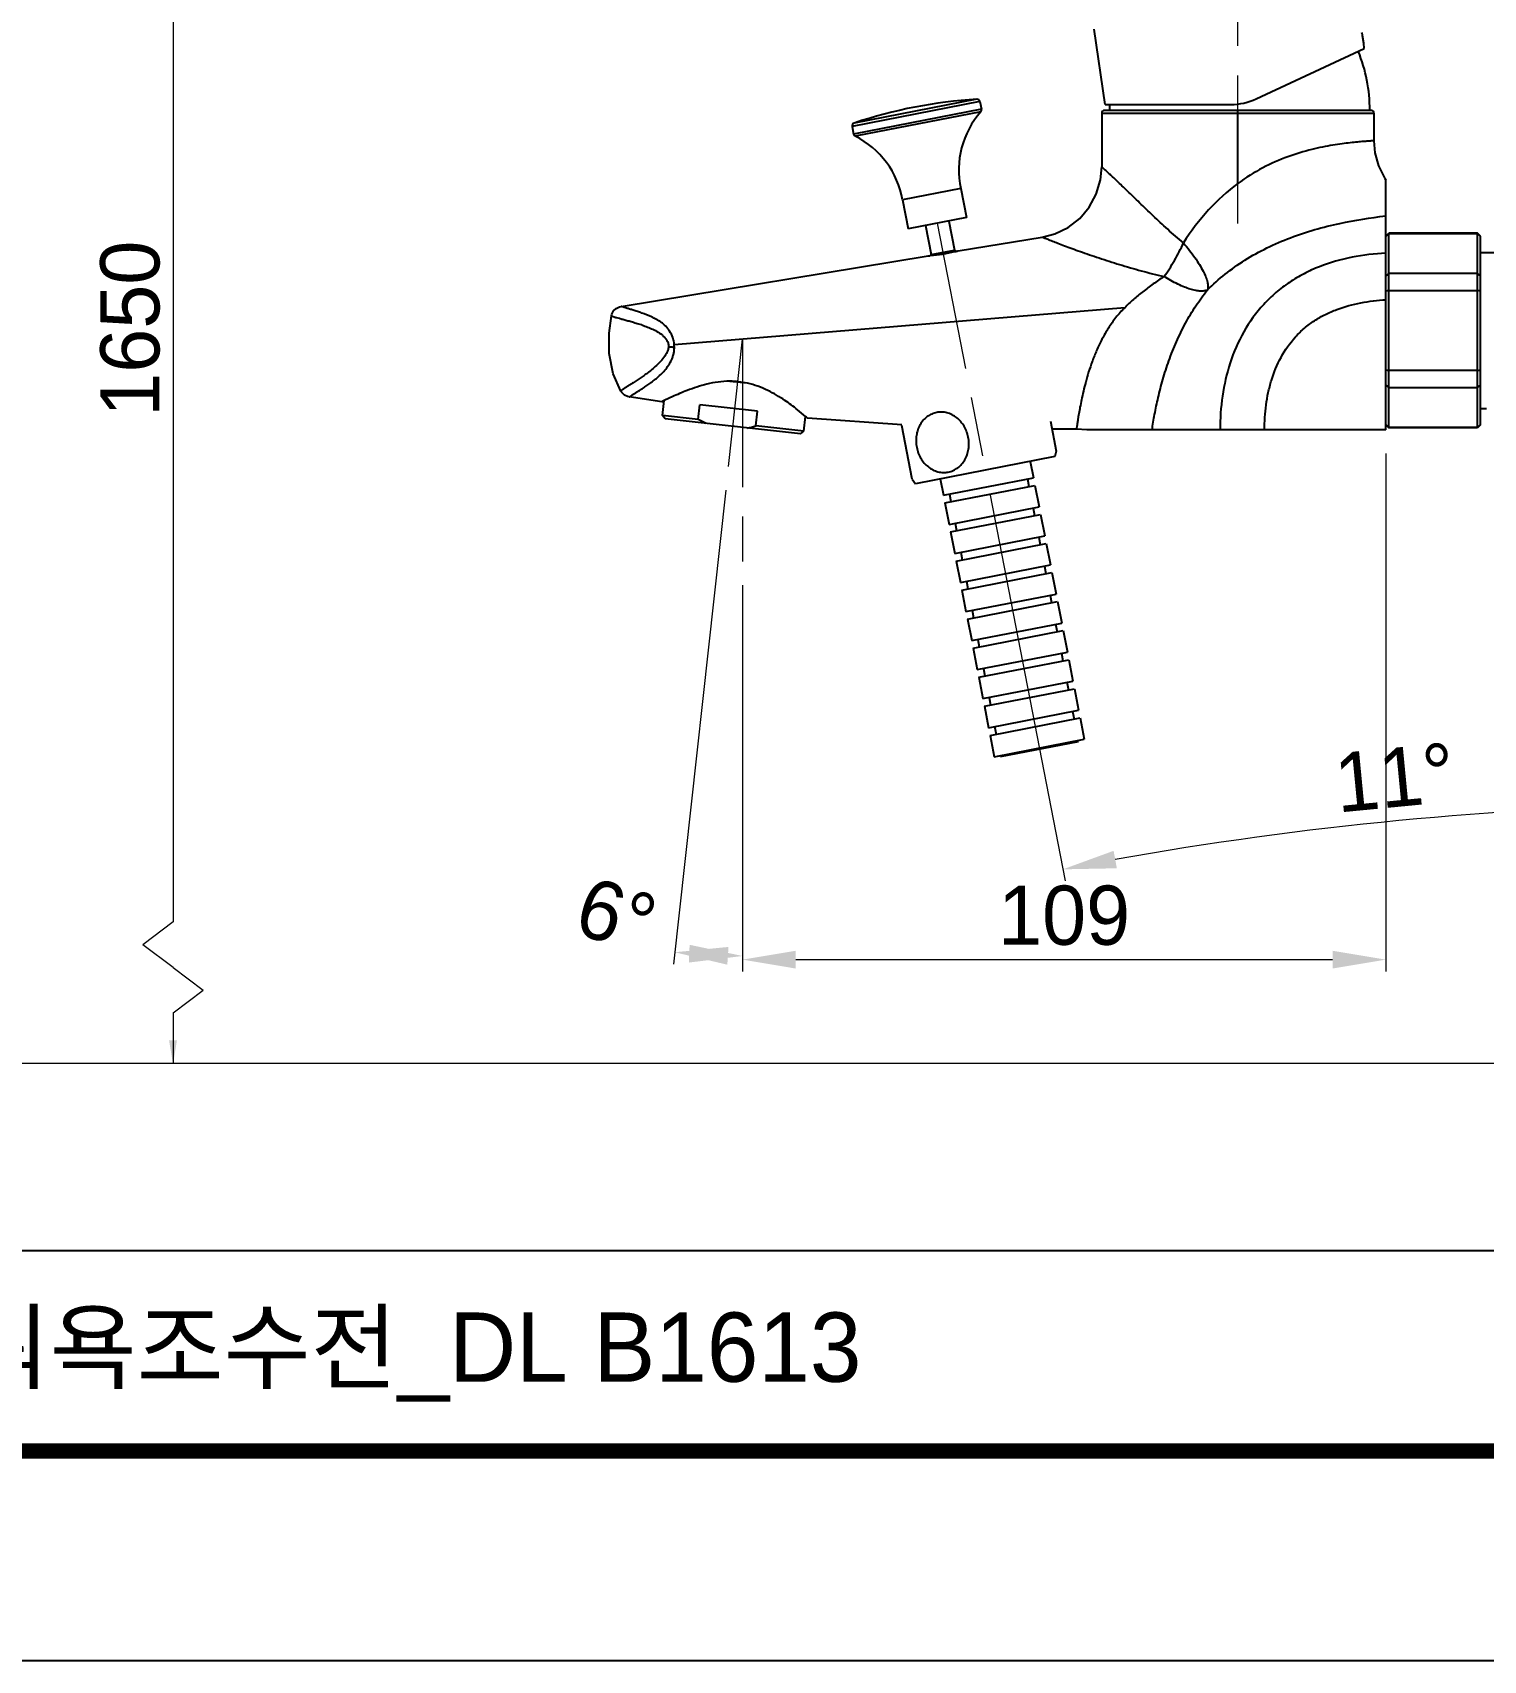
# Model space of a CAD drawing. Header units: millimetres. Extents: x 1122 to 9824, y -1894 to 216.
# Drawn here: x 9223.8 to 9469, y -610.7 to -335.6 of the extents above; entities that cross this region are included whole.
import ezdxf

# ---------------------------------------------------------------- set-up
doc = ezdxf.new("R2010")
doc.units = ezdxf.units.MM
doc.header["$LTSCALE"] = 40
doc.linetypes.add('CENTER', pattern=[2.25, 1.25, -0.25, 0.5, -0.25])
doc.linetypes.add('DLB3013-CR2S_시공도$0$CENTER2', pattern=[28.575, 19.05, -3.175, 3.175, -3.175])
doc.layers.add('DEF_LAYER_ASSEM_MEMBER', color=7, linetype='Continuous')
doc.layers.add('DEF_LAYER_ROUND_FEAT', color=7, linetype='Continuous')
doc.layers.add('DLB3013-CR2S_시공도$0$Cneter', color=1, linetype='DLB3013-CR2S_시공도$0$CENTER2', lineweight=13)
doc.layers.add('DLB3013-CR2S_시공도$0$치수선', color=7, linetype='Continuous', lineweight=20)
doc.styles.add('DLB3013-CR2S_시공도$0$Daelim Dimension', font='')
doc.styles.get('DLB3013-CR2S_시공도$0$Daelim Dimension').set_extended_font_data('나눔고딕')
doc.dimstyles.new('DLB3013-CR2S_시공도$0$DEFAULT', dxfattribs={"dimscale": 2, "dimtxt": 2, "dimasz": 2, "dimexe": 0, "dimexo": 2, "dimgap": 1, "dimtad": 1, "dimdec": 1, "dimzin": 9, "dimdsep": 46, "dimtxsty": 'DLB3013-CR2S_시공도$0$Daelim Dimension', "dimcen": 0.5, "dimclrd": 252, "dimclre": 252, "dimclrt": 3, "dimadec": 1, "dimazin": 0, "dimtfac": 1, "dimtdec": 1, "dimtix": 1, "dimtmove": 0, "dimatfit": 3, "dimfxl": 1, "dimtolj": 1, "dimtzin": 1, "dimlwd": 9, "dimlwe": 9, "dimarcsym": 0})

# ---------------------------------------------------------------- blocks, each defined once
blk = doc.blocks.new('*D7')
at = {"color": 5, "lineweight": 9, "ltscale": 0.5, "transparency": 16777216}
blk.add_line((9385.58, -413.47), (9398.31, -478.95), dxfattribs=at)
blk.add_arc((9512, -1063.82), 597.82, 90.86258, 100.13742, dxfattribs=at)
at = {"color": 5, "ltscale": 0.5, "transparency": 16777216}
for points in [[(9502.98, -464.57), (9503.01, -467.57), (9512, -466.01)], [(9407.05, -476.81), (9406.5, -473.86), (9397.93, -476.99)]]:
    blk.add_solid(points, dxfattribs=at)
at = {"layer": 'Defpoints', "color": 0, "ltscale": 0.5, "transparency": 16777216}
for p in [(9512, -38.12), (9376.71, -367.83), (9384.82, -409.54), (9473.76, -467.23), (9512, -509.8)]:
    blk.add_point(p, dxfattribs=at)
at = {"color": 7, "ltscale": 0.5, "transparency": 16777216, "insert": (9453.99, -461.46), "char_height": 10, "attachment_point": 5, "rotation": 5.5, "style": 'DLB3013-CR2S_시공도$0$Daelim Dimension'}
blk.add_mtext('\\A1;11%%D', dxfattribs=at)
blk = doc.blocks.new('*D9')
at = {"color": 5, "lineweight": 9, "ltscale": 0.5, "transparency": 16777216}
for p, q in [((9452.5, -406.75), (9452.5, -494.25)), ((9343.79, -428.98), (9343.79, -494.25)), ((9352.79, -492.25), (9443.5, -492.25))]:
    blk.add_line(p, q, dxfattribs=at)
at = {"color": 5, "ltscale": 0.5, "transparency": 16777216}
for points in [[(9352.79, -490.75), (9352.79, -493.75), (9343.79, -492.25)], [(9443.5, -490.75), (9443.5, -493.75), (9452.5, -492.25)]]:
    blk.add_solid(points, dxfattribs=at)
at = {"layer": 'Defpoints', "color": 0, "ltscale": 0.5, "transparency": 16777216}
for p in [(9452.5, -402.75), (9343.79, -424.98), (9452.5, -492.25)]:
    blk.add_point(p, dxfattribs=at)
at = {"color": 7, "ltscale": 0.5, "transparency": 16777216, "insert": (9398.14, -484.81), "char_height": 10, "attachment_point": 5, "style": 'DLB3013-CR2S_시공도$0$Daelim Dimension'}
blk.add_mtext('\\A1;109', dxfattribs=at)

msp = doc.modelspace()

# ---------------------------------------------------------------- linework, layer by layer
at = {"color": 5, "lineweight": 9, "ltscale": 0.5}
for p, q in [((9247.57, -268.66), (9247.57, -485.88)), ((9340.97, -412.91), (9332.13, -492.99)), ((9343.79, -428.98), (9343.79, -493.63)), ((9247.57, -485.88), (9242.46, -489.72)), ((9247.57, -493.55), (9242.46, -489.72)), ((9247.57, -493.55), (9252.67, -497.39)), ((9247.57, -501.23), (9252.67, -497.39)), ((9247.57, -501.23), (9247.57, -509.8)), ((9247.57, -501.23), (9247.57, -505.9))]:
    msp.add_line(p, q, dxfattribs=at)
at = {"color": 7, "linetype": 'Continuous'}
for p, q in [((9405.07, -347.75), (9403.22, -335.01)), ((9430.58, -346.81), (9448.85, -338.29)), ((9383.92, -347.27), (9384.17, -348.56)), ((9404.5, -349.25), (9404.5, -358.32)), ((9404.5, -349.25), (9450.5, -349.25)), ((9450, -348.75), (9404.99, -348.75)), ((9405.07, -347.75), (9426.35, -347.75)), ((9427.5, -361.12), (9427.5, -348.75)), ((9450, -348.75), (9449.8, -348.75)), ((9450.5, -349.25), (9450.5, -353.9)), ((9362.32, -351.47), (9362.57, -352.76)), ((9380.66, -361.97), (9370.85, -363.87)), ((9380.66, -361.97), (9381.62, -366.87)), ((9452.5, -402.75), (9452.5, -360.52)), ((9370.85, -363.87), (9371.8, -368.78)), ((9381.62, -366.87), (9371.8, -368.78)), ((9380.21, -372.5), (9394.44, -370.16)), ((9452.5, -370), (9453, -369.5)), ((9452.5, -370.07), (9453, -369.58)), ((9453, -402.4), (9453, -369.5)), ((9468, -369.5), (9453, -369.5)), ((9453, -369.58), (9468, -369.58)), ((9468, -402.4), (9468, -369.5)), ((9468.5, -370), (9468, -369.5)), ((9468, -369.58), (9468.5, -370.07)), ((9468.5, -401.9), (9468.5, -370)), ((9323.29, -381.87), (9375.18, -373.33)), ((9379.69, -372.62), (9379.73, -372.61)), ((9468.5, -372.75), (9483.52, -372.75)), ((9453, -376.33), (9452.5, -376.71)), ((9468, -376.33), (9453, -376.33)), ((9468.5, -376.71), (9468, -376.33)), ((9453, -379.19), (9468, -379.19)), ((9408.38, -382.1), (9332.26, -388.34)), ((9468, -392.7), (9453, -392.7)), ((9452.5, -395.18), (9453, -395.56)), ((9453, -395.56), (9468, -395.56)), ((9468, -395.56), (9468.5, -395.18)), ((9330.15, -397.99), (9324.67, -397.18)), ((9330.42, -397.85), (9330.15, -397.99)), ((9330.15, -397.99), (9330.33, -397.9)), ((9354.76, -400.75), (9354.79, -400.77)), ((9370.69, -401.87), (9354.79, -400.77)), ((9395.84, -401.28), (9396.82, -406.32)), ((9468.5, -399.15), (9469.5, -399.15)), ((9372.48, -411.05), (9370.71, -401.97)), ((9400.22, -402.62), (9396.1, -402.61)), ((9401.96, -402.75), (9400.22, -402.62)), ((9452.5, -402.75), (9401.97, -402.75)), ((9453, -402.31), (9452.5, -401.83)), ((9452.5, -401.9), (9453, -402.4)), ((9468, -402.31), (9453, -402.31)), ((9468, -402.4), (9453, -402.4)), ((9468.5, -401.83), (9468, -402.31)), ((9468.5, -401.9), (9468, -402.4)), ((9396.82, -406.32), (9396.59, -407.25)), ((9396.59, -407.25), (9373.04, -411.83)), ((9392.42, -408.06), (9392.96, -410.83)), ((9372.48, -411.05), (9373.04, -411.83)), ((9377.21, -411.02), (9377.75, -413.79)), ((9377.75, -413.79), (9392.96, -410.83)), ((9378, -415.08), (9393.21, -412.12)), ((9391.94, -411.03), (9392.19, -412.32)), ((9393.21, -412.12), (9393.92, -415.74)), ((9378, -415.08), (9378.7, -418.7)), ((9378.77, -413.59), (9379.02, -414.88)), ((9378.7, -418.7), (9393.92, -415.74)), ((9378.95, -419.99), (9394.17, -417.03)), ((9392.89, -415.94), (9393.15, -417.23)), ((9394.17, -417.03), (9394.87, -420.65)), ((9378.95, -419.99), (9379.65, -423.61)), ((9379.65, -423.61), (9394.87, -420.65)), ((9379.72, -418.5), (9379.97, -419.79)), ((9379.91, -424.9), (9395.12, -421.94)), ((9380.68, -423.41), (9380.93, -424.7)), ((9393.85, -420.85), (9394.1, -422.14)), ((9395.12, -421.94), (9395.82, -425.56)), ((9379.91, -424.9), (9380.61, -428.51)), ((9380.61, -428.51), (9395.82, -425.56)), ((9394.8, -425.76), (9395.05, -427.05)), ((9380.86, -429.8), (9396.07, -426.85)), ((9381.63, -428.32), (9381.88, -429.61)), ((9396.07, -426.85), (9396.78, -430.47)), ((9380.86, -429.8), (9381.56, -433.42)), ((9381.56, -433.42), (9396.78, -430.47)), ((9381.81, -434.71), (9397.03, -431.76)), ((9395.76, -430.66), (9396.01, -431.95)), ((9397.03, -431.76), (9397.73, -435.37)), ((9382.58, -433.22), (9382.83, -434.51)), ((9381.81, -434.71), (9382.52, -438.33)), ((9382.52, -438.33), (9397.73, -435.37)), ((9382.77, -439.62), (9397.98, -436.66)), ((9396.71, -435.57), (9396.96, -436.86)), ((9397.98, -436.66), (9398.69, -440.28)), ((9382.77, -439.62), (9383.47, -443.24)), ((9383.54, -438.13), (9383.79, -439.42)), ((9383.47, -443.24), (9398.69, -440.28)), ((9383.72, -444.53), (9398.94, -441.57)), ((9397.67, -440.48), (9397.92, -441.77)), ((9398.94, -441.57), (9399.64, -445.19)), ((9383.72, -444.53), (9384.42, -448.15)), ((9384.42, -448.15), (9399.64, -445.19)), ((9384.49, -443.04), (9384.74, -444.33)), ((9398.62, -445.39), (9398.87, -446.68)), ((9384.68, -449.44), (9399.89, -446.48)), ((9385.45, -447.95), (9385.7, -449.24)), ((9399.89, -446.48), (9400.59, -450.1)), ((9384.68, -449.44), (9385.38, -453.06)), ((9385.38, -453.06), (9400.59, -450.1)), ((9399.57, -450.3), (9399.82, -451.59)), ((9385.63, -454.35), (9400.84, -451.39)), ((9386.4, -452.86), (9386.65, -454.15)), ((9400.84, -451.39), (9401.55, -455.01)), ((9385.63, -454.35), (9386.33, -457.96)), ((9386.33, -457.96), (9401.55, -455.01)), ((9387.39, -457.94), (9400.56, -455.38)), ((9400.53, -455.2), (9400.56, -455.38)), ((9387.35, -457.77), (9387.39, -457.94))]:
    msp.add_line(p, q, dxfattribs=at)
at = {"color": 5}
msp.add_line((8713.27, -541.38), (9621.86, -541.38), dxfattribs=at)
at = {"ltscale": 0.5}
msp.add_lwpolyline([(8695.12, -610.65), (9823.52, -610.65), (9823.52, 216.15), (8695.12, 216.15)], close=True, dxfattribs=at)
at = {"color": 5, "linetype": 'ByBlock', "lineweight": 200, "const_width": 2.6}
msp.add_lwpolyline([(8713.27, -575.25), (9805.27, -575.25), (9805.27, 196.95), (8713.27, 196.95)], close=True, dxfattribs=at)
at = {"color": 7, "linetype": 'Continuous'}
for points in [[(9450.5, -353.89), (9450.67, -355.9), (9451.28, -358.15), (9452.33, -360.26), (9452.5, -360.52)], [(9394.44, -370.15), (9396.56, -369.61), (9398.8, -368.52), (9400.78, -367), (9402.4, -365.09), (9403.58, -362.9), (9404.29, -360.51), (9404.5, -358.31)], [(9321.65, -383.49), (9321.73, -383.18), (9322.02, -382.64), (9322.46, -382.22), (9323, -381.94), (9323.29, -381.87)], [(9323.23, -396.17), (9321.94, -393.26), (9321.29, -389.85), (9321.29, -386.39), (9321.65, -383.49)], [(9324.67, -397.18), (9324.39, -397.12), (9323.84, -396.85), (9323.4, -396.43), (9323.23, -396.17)]]:
    msp.add_lwpolyline(points, dxfattribs=at)
for centre, radius, start, end in [((9423.3, -348.75), 26.5, 0, 22.1339), ((9388.16, -426.73), 80, 93.4105, 108.5895), ((9395.34, -358.87), 15, 138.7908, 191.9119), ((9404.99, -349.25), 0.5, 90.0589, 180.0338), ((9432.3, -348.75), 26.5, 177.8336, 180), ((9426.35, -337.75), 10, 270, 295), ((9450, -349.25), 0.5, 359.9743, 89.9247), ((9356.08, -366.5), 15, 10.0881, 63.2092), ((9372.09, -338.87), 34.6, 275.6913, 282.6929), ((9485.14, -528.92), 153.13, 102.1178, 102.3093), ((9435.85, -528.92), 153.13, 77.6907, 77.8822), ((9326.53, -388.81), 5.75, 0.5139, 4.6836), ((9485.14, -242.98), 153.13, 257.6907, 257.8822), ((9435.85, -242.98), 153.13, 282.1178, 282.3093), ((9341.66, -408.03), 13.51, 77.335, 90.0129)]:
    msp.add_arc(centre, radius, start, end, dxfattribs=at)
for points, knots in [([(9448.85, -338.29), (9448.85, -338.1), (9448.81, -337.67), (9448.72, -337.02), (9448.61, -336.32), (9448.52, -335.84), (9448.47, -335.61)], [0, 0, 0, 0, 0.215863, 0.466781, 0.730963, 1, 1, 1, 1]), ([(9450.5, -353.89), (9450.49, -353.89), (9450.48, -353.89), (9450.46, -353.89), (9450.43, -353.89), (9450.35, -353.9), (9450.22, -353.91), (9450.02, -353.92), (9449.76, -353.94), (9449.45, -353.96), (9449.09, -353.99), (9448.49, -354.03), (9447.62, -354.11), (9446.42, -354.23), (9445.04, -354.4), (9443.49, -354.64), (9441.77, -354.95), (9439.22, -355.52), (9435.79, -356.55), (9431.56, -358.41), (9428.83, -360.13), (9427.49, -361.12)], [0, 0, 0, 0, 0.000297, 0.001181, 0.00265, 0.004704, 0.01056, 0.018735, 0.02922, 0.041991, 0.057008, 0.074233, 0.115146, 0.164385, 0.221486, 0.285946, 0.357241, 0.434802, 0.60633, 0.796062, 1, 1, 1, 1]), ([(9418.3, -371.15), (9417.84, -370.77), (9416.95, -370.02), (9415.65, -368.86), (9414.4, -367.7), (9413.19, -366.56), (9412.03, -365.45), (9410.92, -364.38), (9409.87, -363.36), (9408.87, -362.4), (9407.95, -361.52), (9407.11, -360.72), (9406.47, -360.12), (9406.01, -359.69), (9405.7, -359.41), (9405.43, -359.16), (9405.19, -358.94), (9404.99, -358.75), (9404.82, -358.6), (9404.7, -358.49), (9404.62, -358.42), (9404.58, -358.39), (9404.54, -358.36), (9404.52, -358.34), (9404.51, -358.32), (9404.5, -358.32), (9404.5, -358.31)], [0, 0, 0, 0, 0.094176, 0.186636, 0.27713, 0.365274, 0.450628, 0.532665, 0.610766, 0.684227, 0.752238, 0.813903, 0.868272, 0.892414, 0.914368, 0.934019, 0.951261, 0.966, 0.978157, 0.987678, 0.991434, 0.994515, 0.996913, 0.998627, 0.999656, 1, 1, 1, 1]), ([(9427.49, -361.12), (9425.71, -362.44), (9422.32, -365.53), (9419.55, -369.18), (9418.3, -371.15)], [0, 0, 0, 0, 0.48741, 1, 1, 1, 1]), ([(9422.36, -379.1), (9423.3, -378.16), (9425.32, -376.35), (9428.69, -373.98), (9432.39, -371.92), (9437.68, -369.63), (9444.42, -367.73), (9449.89, -366.89), (9452.49, -366.59)], [0, 0, 0, 0, 0.120344, 0.243888, 0.371266, 0.501472, 0.763008, 1, 1, 1, 1]), ([(9394.44, -370.15), (9394.44, -370.16), (9394.46, -370.16), (9394.47, -370.17), (9394.51, -370.18), (9394.56, -370.2), (9394.62, -370.22), (9394.72, -370.27), (9394.89, -370.33), (9395.13, -370.43), (9395.42, -370.55), (9395.77, -370.68), (9396.33, -370.9), (9397.14, -371.22), (9398.25, -371.64), (9399.52, -372.11), (9400.92, -372.62), (9402.44, -373.15), (9404.64, -373.89), (9407.56, -374.83), (9411.21, -375.89), (9413.73, -376.53), (9415.01, -376.83)], [0, 0, 0, 0, 0.000331, 0.001327, 0.002987, 0.005312, 0.008301, 0.011956, 0.021266, 0.033237, 0.047829, 0.064986, 0.084644, 0.131064, 0.186219, 0.249046, 0.318419, 0.393193, 0.472324, 0.640324, 0.817365, 1, 1, 1, 1]), ([(9415.01, -376.83), (9415.33, -376.4), (9415.94, -375.51), (9416.8, -374.11), (9417.59, -372.66), (9418.07, -371.66), (9418.3, -371.15)], [0, 0, 0, 0, 0.243954, 0.494747, 0.748194, 1, 1, 1, 1]), ([(9418.3, -371.15), (9418.65, -371.56), (9419.32, -372.37), (9420.22, -373.59), (9420.99, -374.75), (9421.61, -375.84), (9422.07, -376.83), (9422.36, -377.71), (9422.47, -378.46), (9422.42, -378.91), (9422.36, -379.1)], [0, 0, 0, 0, 0.176471, 0.342836, 0.495832, 0.633131, 0.752668, 0.853158, 0.93507, 1, 1, 1, 1]), ([(9375.18, -373.33), (9375.18, -373.33), (9375.19, -373.32), (9375.2, -373.33), (9375.23, -373.32), (9375.27, -373.32), (9375.32, -373.31), (9375.4, -373.31), (9375.47, -373.3), (9375.52, -373.3)], [0, 0, 0, 0, 0.016046, 0.063994, 0.14357, 0.2545, 0.396395, 0.568496, 1, 1, 1, 1]), ([(9379.73, -372.61), (9379.8, -372.6), (9379.89, -372.57), (9380.01, -372.55), (9380.08, -372.53), (9380.14, -372.52), (9380.17, -372.51), (9380.19, -372.5), (9380.2, -372.5), (9380.21, -372.5), (9380.21, -372.5), (9380.21, -372.5)], [0, 0, 0, 0, 0.428898, 0.601097, 0.743537, 0.855138, 0.935349, 0.963558, 0.98377, 0.995934, 1, 1, 1, 1]), ([(9452.5, -372.89), (9450.59, -372.99), (9446.77, -373.42), (9442.14, -374.73), (9438.65, -376.3), (9436.18, -377.77), (9433.89, -379.51), (9431.13, -382.17), (9428.31, -386.08), (9426.02, -391.38), (9424.75, -397), (9424.49, -400.83), (9424.49, -402.75)], [0, 0, 0, 0, 0.12503, 0.249993, 0.312518, 0.375036, 0.437553, 0.500065, 0.624937, 0.749899, 0.874933, 1, 1, 1, 1]), ([(9415.01, -376.83), (9414.39, -377.24), (9413.19, -378.06), (9411.46, -379.36), (9409.86, -380.69), (9408.85, -381.62), (9408.38, -382.1)], [0, 0, 0, 0, 0.261843, 0.516124, 0.762156, 1, 1, 1, 1]), ([(9413, -402.75), (9413.13, -401.87), (9413.43, -400.05), (9414.03, -397.21), (9414.81, -394.18), (9415.82, -391.02), (9417.09, -387.83), (9418.6, -384.71), (9420.35, -381.78), (9421.67, -379.96), (9422.36, -379.1)], [0, 0, 0, 0, 0.103002, 0.21594, 0.338294, 0.46793, 0.602417, 0.738272, 0.871628, 1, 1, 1, 1]), ([(9422.36, -379.1), (9422.19, -379.19), (9421.79, -379.3), (9421.12, -379.31), (9420.32, -379.21), (9419.42, -378.97), (9418.41, -378.6), (9416.9, -377.93), (9415.78, -377.29), (9415.01, -376.83)], [0, 0, 0, 0, 0.070104, 0.154285, 0.255499, 0.37405, 0.509338, 0.660069, 1, 1, 1, 1]), ([(9332.26, -388.34), (9332.23, -387.92), (9332.06, -387.12), (9331.53, -386.08), (9330.86, -385.23), (9329.85, -384.36), (9328.46, -383.65), (9327.08, -383.1), (9326.05, -382.74), (9325.36, -382.52), (9324.75, -382.34), (9324.24, -382.18), (9323.88, -382.07), (9323.65, -381.99), (9323.53, -381.95), (9323.43, -381.92), (9323.36, -381.89), (9323.32, -381.88), (9323.3, -381.87), (9323.29, -381.87)], [0, 0, 0, 0, 0.106098, 0.20459, 0.295331, 0.380247, 0.541007, 0.689492, 0.757062, 0.818832, 0.873461, 0.91917, 0.95466, 0.968547, 0.979877, 0.988667, 0.994938, 0.998709, 1, 1, 1, 1]), ([(9408.38, -382.1), (9407.86, -382.62), (9406.87, -383.72), (9405.59, -385.52), (9404.53, -387.4), (9403.63, -389.28), (9402.88, -391.13), (9402.28, -392.91), (9401.79, -394.6), (9401.39, -396.17), (9401.08, -397.6), (9400.83, -398.86), (9400.66, -399.82), (9400.54, -400.49), (9400.47, -400.93), (9400.41, -401.32), (9400.36, -401.65), (9400.32, -401.94), (9400.29, -402.15), (9400.27, -402.29), (9400.25, -402.38), (9400.24, -402.45), (9400.23, -402.51), (9400.23, -402.56), (9400.22, -402.59), (9400.22, -402.6), (9400.22, -402.61), (9400.22, -402.62), (9400.22, -402.62)], [0, 0, 0, 0, 0.098992, 0.197072, 0.29389, 0.386939, 0.475687, 0.559806, 0.638397, 0.710504, 0.775601, 0.833282, 0.883101, 0.904918, 0.924592, 0.942067, 0.957305, 0.970273, 0.980937, 0.985396, 0.989267, 0.992545, 0.995228, 0.997316, 0.998807, 0.999329, 0.999702, 1, 1, 1, 1]), ([(9431.99, -402.75), (9432.01, -401.34), (9432.13, -399.22), (9432.61, -396.43), (9433.32, -393.7), (9434.65, -390.41), (9436.69, -387.49), (9438.72, -385.52), (9440.42, -384.25), (9442.26, -383.2), (9444.86, -382.08), (9448.28, -381.16), (9451.09, -380.83), (9452.5, -380.74)], [0, 0, 0, 0, 0.125002, 0.187544, 0.250085, 0.375027, 0.499908, 0.562465, 0.625011, 0.687555, 0.750088, 0.875029, 1, 1, 1, 1]), ([(9321.65, -383.49), (9321.65, -383.49), (9321.66, -383.5), (9321.66, -383.5), (9321.68, -383.5), (9321.7, -383.51), (9321.73, -383.52), (9321.79, -383.53), (9321.87, -383.56), (9321.99, -383.6), (9322.13, -383.64), (9322.31, -383.7), (9322.59, -383.78), (9323.02, -383.9), (9323.6, -384.06), (9324.27, -384.24), (9325.02, -384.45), (9325.82, -384.69), (9326.66, -384.96), (9327.54, -385.27), (9328.45, -385.64), (9329.36, -386.08), (9330.08, -386.57), (9330.61, -387.07), (9330.96, -387.52), (9331.25, -388.05), (9331.31, -388.47), (9331.3, -388.68)], [0, 0, 0, 0, 0.000299, 0.001196, 0.002692, 0.004787, 0.007481, 0.010776, 0.019168, 0.029972, 0.043211, 0.058911, 0.07709, 0.120736, 0.173618, 0.234449, 0.301897, 0.374834, 0.452296, 0.533521, 0.617952, 0.705463, 0.796745, 0.844485, 0.894044, 0.945946, 1, 1, 1, 1]), ([(9331.3, -388.68), (9331.29, -388.88), (9331.2, -389.28), (9330.88, -389.98), (9330.36, -390.75), (9329.63, -391.53), (9328.88, -392.22), (9328.13, -392.84), (9327.39, -393.4), (9326.67, -393.9), (9325.99, -394.35), (9325.36, -394.75), (9324.8, -395.11), (9324.32, -395.41), (9323.97, -395.64), (9323.74, -395.8), (9323.61, -395.9), (9323.49, -395.98), (9323.4, -396.05), (9323.33, -396.09), (9323.29, -396.12), (9323.27, -396.14), (9323.25, -396.15), (9323.24, -396.16), (9323.23, -396.17), (9323.23, -396.17), (9323.23, -396.17)], [0, 0, 0, 0, 0.05418, 0.10626, 0.205365, 0.299519, 0.3897, 0.476107, 0.55847, 0.636304, 0.708894, 0.775356, 0.834653, 0.885659, 0.927363, 0.944563, 0.959378, 0.97185, 0.982013, 0.98989, 0.992978, 0.995503, 0.997468, 0.998872, 0.999716, 1, 1, 1, 1]), ([(9324.67, -397.18), (9324.67, -397.18), (9324.68, -397.17), (9324.69, -397.17), (9324.7, -397.16), (9324.73, -397.14), (9324.78, -397.1), (9324.86, -397.04), (9324.97, -396.97), (9325.09, -396.88), (9325.25, -396.78), (9325.5, -396.62), (9325.88, -396.38), (9326.41, -396.05), (9327.01, -395.67), (9327.66, -395.24), (9328.35, -394.74), (9329.33, -393.98), (9330.3, -393.1), (9331.18, -392.04), (9331.65, -391.26), (9331.96, -390.57), (9332.14, -390), (9332.26, -389.39), (9332.28, -388.97), (9332.28, -388.76)], [0, 0, 0, 0, 0.000311, 0.001206, 0.002684, 0.004746, 0.010623, 0.01885, 0.029471, 0.042533, 0.058086, 0.076146, 0.119527, 0.172015, 0.23231, 0.298971, 0.371061, 0.447855, 0.613135, 0.701488, 0.794547, 0.843336, 0.893846, 0.946174, 1, 1, 1, 1]), ([(9331.3, -388.68), (9331.38, -388.68), (9331.7, -388.72), (9332.03, -388.74), (9332.28, -388.76)], [0, 0, 0, 0, 0.229684, 1, 1, 1, 1]), ([(9341.66, -394.52), (9340.99, -394.52), (9339.68, -394.62), (9337.25, -395.09), (9334.66, -395.96), (9332.24, -396.99), (9330.91, -397.61), (9330.42, -397.85)], [0, 0, 0, 0, 0.16934, 0.332108, 0.626767, 0.860137, 1, 1, 1, 1]), ([(9354.43, -400.46), (9353.99, -400.07), (9352.86, -399.13), (9350.8, -397.59), (9348.03, -395.94), (9345.82, -395.12), (9344.62, -394.85)], [0, 0, 0, 0, 0.152981, 0.387623, 0.676476, 1, 1, 1, 1]), ([(9354.79, -400.77), (9354.79, -400.77), (9354.78, -400.77), (9354.76, -400.75), (9354.73, -400.73), (9354.69, -400.69), (9354.64, -400.64), (9354.55, -400.57), (9354.48, -400.5), (9354.43, -400.46)], [0, 0, 0, 0, 0.015984, 0.063703, 0.143098, 0.253915, 0.395597, 0.56756, 1, 1, 1, 1]), ([(9381.95, -403.98), (9381.88, -403.66), (9381.7, -403.01), (9381.27, -402.11), (9380.7, -401.32), (9380, -400.65), (9379.22, -400.15), (9378.36, -399.83), (9377.48, -399.7), (9376.6, -399.76), (9375.76, -400.03), (9374.99, -400.48), (9374.32, -401.1), (9373.78, -401.86), (9373.39, -402.74), (9373.15, -403.69), (9373.09, -404.69), (9373.16, -405.35), (9373.23, -405.68)], [0, 0, 0, 0, 0.066826, 0.133025, 0.198046, 0.261496, 0.323196, 0.383236, 0.441975, 0.5, 0.558025, 0.616764, 0.676804, 0.738504, 0.801954, 0.866975, 0.933174, 1, 1, 1, 1]), ([(9373.23, -405.68), (9373.29, -406.01), (9373.47, -406.65), (9373.9, -407.55), (9374.48, -408.35), (9375.17, -409.01), (9375.96, -409.51), (9376.81, -409.84), (9377.69, -409.97), (9378.57, -409.9), (9379.41, -409.63), (9380.18, -409.18), (9380.85, -408.56), (9381.39, -407.8), (9381.79, -406.93), (9382.02, -405.97), (9382.08, -404.98), (9382.01, -404.31), (9381.95, -403.98)], [0, 0, 0, 0, 0.066826, 0.133025, 0.198046, 0.261496, 0.323196, 0.383236, 0.441975, 0.5, 0.558025, 0.616764, 0.676804, 0.738504, 0.801954, 0.866975, 0.933174, 1, 1, 1, 1])]:
    msp.add_open_spline(points, degree=3, knots=knots, dxfattribs=at)
at = {"color": 5, "ltscale": 0.5}
for points in [[(9341.23, -493.1), (9341.43, -490.1), (9332.35, -491)], [(9334.86, -489.74), (9334.73, -492.74), (9343.79, -491.63)], [(9246.9, -505.9), (9248.23, -505.9), (9247.57, -509.9)]]:
    msp.add_solid(points, dxfattribs=at)
at = {"layer": 'DEF_LAYER_ASSEM_MEMBER', "color": 7, "linetype": 'Continuous'}
for p, q in [((9374.74, -368.21), (9375.7, -373.12)), ((9378.67, -367.45), (9379.62, -372.35)), ((9375.7, -373.12), (9375.58, -373.29)), ((9375.7, -373.12), (9379.62, -372.35)), ((9379.62, -372.35), (9379.94, -372.56)), ((9344.61, -394.87), (9341.66, -394.55)), ((9330.29, -400.33), (9330.57, -397.78)), ((9336.32, -401), (9336.6, -398.52)), ((9346.31, -399.59), (9336.6, -398.52)), ((9336.32, -401), (9330.29, -400.33)), ((9330.73, -400.89), (9330.29, -400.33)), ((9353.59, -403.41), (9330.73, -400.89)), ((9346.04, -402.07), (9346.31, -399.59)), ((9354.14, -402.97), (9354.42, -400.48)), ((9354.14, -402.97), (9346.04, -402.07)), ((9353.59, -403.41), (9354.14, -402.97))]:
    msp.add_line(p, q, dxfattribs=at)
for points in [[(9337.65, -401.65), (9337.2, -401.46), (9336.75, -401.24), (9336.32, -401)], [(9344.6, -402.42), (9345.08, -402.33), (9345.56, -402.21), (9346.04, -402.07)]]:
    msp.add_open_spline(points, degree=3, dxfattribs=at)
at = {"layer": 'DEF_LAYER_ROUND_FEAT', "color": 7, "linetype": 'Continuous'}
for p, q in [((9383.92, -347.27), (9362.32, -351.47)), ((9384.17, -348.56), (9362.57, -352.76)), ((9383.4, -346.87), (9362.65, -350.9)), ((9384.05, -348.99), (9362.84, -353.11))]:
    msp.add_line(p, q, dxfattribs=at)
for centre, start, end in [((9383.43, -347.37), 11, 93.4105), ((9383.68, -348.66), 318.7908, 11), ((9362.81, -351.37), 108.5895, 191), ((9363.06, -352.67), 191, 243.2092)]:
    msp.add_arc(centre, 0.5, start, end, dxfattribs=at)
at = {"layer": 'DLB3013-CR2S_시공도$0$Cneter', "linetype": 'CENTER', "lineweight": 5, "ltscale": 0.5}
for p, q in [((9427.5, -367.87), (9427.5, -303.46)), ((9376.71, -367.83), (9384.82, -409.54)), ((9341.41, -408.93), (9343.79, -387.39)), ((9343.79, -387.39), (9343.79, -424.98))]:
    msp.add_line(p, q, dxfattribs=at)
at = {"layer": 'DLB3013-CR2S_시공도$0$치수선'}
msp.add_line((9512, -509.8), (8797.93, -509.8), dxfattribs=at)

# ---------------------------------------------------------------- texts
at = {"color": 7, "ltscale": 0.5, "char_height": 10, "attachment_point": 5, "style": 'DLB3013-CR2S_시공도$0$Daelim Dimension'}
for s, insert, rotation in [('\\A1;1650', (9240.34, -385.64), 90), ('\\A1;6%%D', (9322.47, -484.79), 342.9542)]:
    msp.add_mtext(s, dxfattribs=dict(at, insert=insert, rotation=rotation))
at = {"color": 2, "insert": (8915.85, -551.86), "char_height": 11.7115, "width": 518.4179, "attachment_point": 1, "style": 'DLB3013-CR2S_시공도$0$Daelim Dimension'}
msp.add_mtext('{\\fPretendard Variable SemiBold|b0|i0|c129|p2;대림바스(주)} Single lever_NEW OPUS4_샤워욕조수전_DL B1613', dxfattribs=at)

# ---------------------------------------------------------------- dimensions: what is measured, and where the dimension line sits
at = {"color": 5, "ltscale": 0.5}
dim = msp.add_angular_dim_2l(base=(9473.76, -467.23), line1=((9512, -509.8), (9512, -38.12)), line2=((9376.71, -367.83), (9384.82, -409.54)), text='11%%D', dimstyle='DLB3013-CR2S_시공도$0$DEFAULT', override={"dimtxt": 5, "dimasz": 4.5, "dimexe": 1, "dimdec": 0, "dimclrd": 5, "dimclre": 5, "dimclrt": 7}, dxfattribs=at)
dim.commit()
dim.dimension.update_dxf_attribs({"geometry": '*D7', "text_midpoint": (9453.99, -461.46)})
dim = msp.add_linear_dim(base=(9452.5, -492.25), p1=(9343.79, -424.98), p2=(9452.5, -402.75), dimstyle='DLB3013-CR2S_시공도$0$DEFAULT', override={"dimtxt": 5, "dimasz": 4.5, "dimexe": 1, "dimdec": 0, "dimclrd": 5, "dimclre": 5, "dimclrt": 7}, dxfattribs=at)
dim.commit()
dim.dimension.update_dxf_attribs({"geometry": '*D9', "text_midpoint": (9398.14, -484.81)})

doc.saveas('drawing.dxf')
